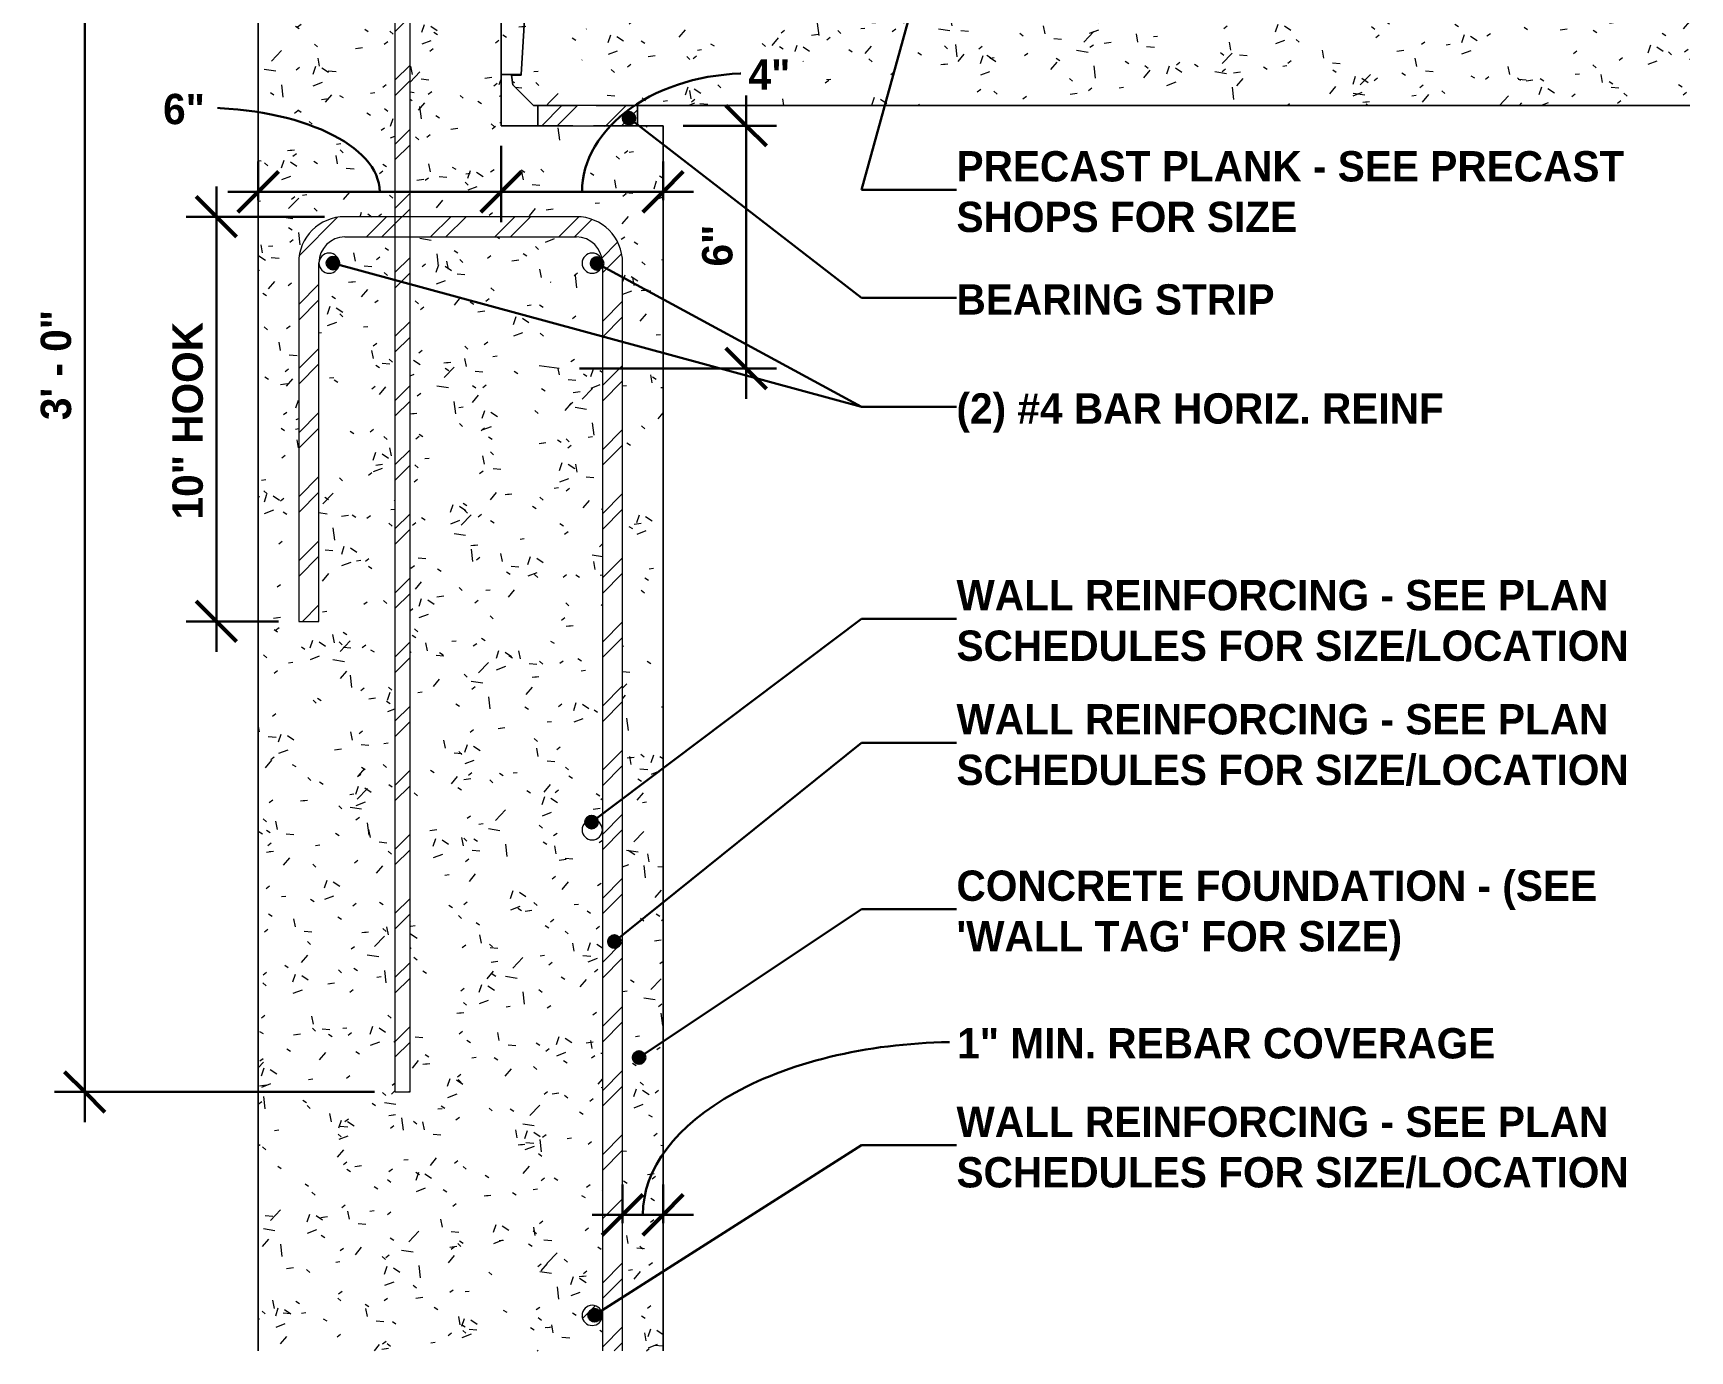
# Model space of a CAD drawing. Header units: inches. Extents: x -19229 to -222, y -6301 to 12387.
# Drawn here: x -1022.38 to -981.46, y -88.9 to -56.34 of the extents above; entities that cross this region are included whole.
import ezdxf

# ---------------------------------------------------------------- set-up
doc = ezdxf.new("R2010")
doc.units = ezdxf.units.IN
doc.header["$MEASUREMENT"] = 0
for name, color, linetype, lineweight in [('A-ANNO-DIMS', 211, 'Continuous', 9), ('A-ANNO-DIMS-8', 211, 'Continuous', 9), ('A-ANNO-IDEN', 131, 'Continuous', 30), ('A-WALL', 113, 'Continuous', 9), ('A-WALL-PATT', 111, 'Continuous', 25)]:
    doc.layers.add(name, color=color, linetype=linetype, lineweight=lineweight)
doc.styles.add('Century Gothic_B_1', font='', dxfattribs={"height": 0.75})
doc.styles.get('Century Gothic_B_1').set_extended_font_data('Century Gothic', bold=True)
doc.dimstyles.new('OD__1_16__Tol__', dxfattribs={"dimscale": 12, "dimtxt": 0.783126, "dimasz": 0.083333, "dimexe": 0.0625, "dimexo": 0.041667, "dimgap": 0.010417, "dimtad": 1, "dimdec": 4, "dimrnd": 0.0625, "dimzin": 3, "dimdsep": 46, "dimlunit": 4, "dimtxsty": 'Century Gothic_B_1', "dimblk1": 'OBLIQUE', "dimblk2": 'OBLIQUE', "dimsah": 1, "dimcen": 0.09, "dimdle": 0.0625, "dimazin": 0, "dimtfac": 1, "dimtdec": 4, "dimtix": 1, "dimtmove": 1, "dimatfit": 3, "dimfxl": 1, "dimtvp": 1, "dimtfill": 1, "dimfrac": 2, "dimtolj": 1, "dimtzin": 0, "dimlwd": 30, "dimlwe": 30, "dimarcsym": 2})
doc.dimstyles.new('OD__1_16__Tol___1', dxfattribs={"dimscale": 12, "dimtxt": 0.783126, "dimasz": 0.083333, "dimexe": 0.0625, "dimexo": 0.041667, "dimgap": 0.010417, "dimtad": 1, "dimdec": 4, "dimrnd": 0.0625, "dimzin": 3, "dimdsep": 46, "dimlunit": 4, "dimtxsty": 'Century Gothic_B_1', "dimblk1": 'OBLIQUE', "dimblk2": 'OBLIQUE', "dimsah": 1, "dimcen": 0.09, "dimdle": 0.0625, "dimazin": 0, "dimtfac": 1, "dimtdec": 4, "dimtix": 1, "dimtmove": 0, "dimatfit": 3, "dimfxl": 1, "dimtvp": 1, "dimtfill": 1, "dimfrac": 2, "dimtolj": 1, "dimtzin": 0, "dimlwd": 30, "dimlwe": 30, "dimarcsym": 2})
pattern_1 = [(45, (2178.569, -109.351), (-0.791959595, 0.791959595), []), (45, (2178.569, -108.151), (-0.791959595, 0.791959595), [])]
pattern_2 = [(50, (2178.569, -109.351), (2.29529108, -0.20022947), [0.24, -2.64]), (355, (2178.569, -109.351), (-0.44391855, 2.40684884), [0.192, -2.112]), (100.451, (2178.76, -109.368), (1.85147686, 2.206452), [0.204, -2.244]), (46.184, (2178.569, -108.711), (3.41498314, -0.5298822), [0.36, -3.96]), (96.636, (2178.853, -108.755), (2.9907744, 3.1175039), [0.306, -3.365]), (351.184, (2178.569, -108.711), (2.9911175, 3.1174062), [0.288, -3.168]), (21, (2178.889, -108.871), (1.91043364, -1.28790384), [0.24, -2.64]), (326, (2178.889, -108.871), (0.77860356, 2.3202934), [0.192, -2.112]), (71.451, (2179.048, -108.978), (2.6890473, 1.0321926), [0.204, -2.244]), (37.5, (2178.569, -109.351), (0.038893785, 1.064692103), [0.106, -1.981, 0.106, -2.038, -2.12]), (37.5, (2178.569, -109.351), (0.038893785, 1.064692103), [-4.23, 0.106, -2.014]), (7.5, (2178.569, -109.351), (0.84152303, 1.26163425), [0.106, -1.117, 0.106, -1.933, -0.808]), (7.5, (2178.569, -109.351), (0.84152303, 1.26163425), [-3.261, 0.106, -0.702]), (327.5, (2177.855, -109.351), (1.707841713, -0.07187965), [0.106, -0.694, 0.106, -2.39, -3.312]), (327.5, (2177.855, -109.351), (1.707841713, -0.07187965), [-3.296, 0.106, -3.206]), (317.5, (2177.535, -109.351), (1.86586297, 0.32069512), [0.106, -0.934, 0.106, -1.552, -2.352]), (317.5, (2177.535, -109.351), (1.86586297, 0.32069512), [-2.698, 0.106, -2.246])]

# ---------------------------------------------------------------- blocks, each defined once
blk = doc.blocks.new('Generic Models 85 - Generic Models 1-1884725-DETAIL - PRECAST _ CONC_ - PLANK PARALLEL TO WALL')
at = {"layer": 'A-WALL-PATT', "lineweight": 9}
h = blk.add_hatch(dxfattribs=at)
h.set_pattern_fill('FP_14', color=55, style=0, pattern_type=2)
h.set_pattern_definition(pattern_1)
h.paths.add_polyline_path([(17210.425, -58.625), (17211.884, -58.625), (17211.884, -58.125), (17209.424, -58.125), (17209.424, -58.625), (17210.419, -58.625)], flags=0)
at = {"layer": 'A-WALL'}
for p, q in [((17211.884, -58.125), (17209.424, -58.125)), ((17209.424, -58.125), (17209.424, -58.625)), ((17209.424, -58.625), (17209.424, -58.125)), ((17209.424, -58.125), (17210.363, -58.125)), ((17210.868, -58.125), (17211.884, -58.125)), ((17211.884, -58.625), (17211.884, -58.125)), ((17211.884, -58.125), (17211.884, -58.625)), ((17209.424, -58.625), (17211.884, -58.625)), ((17210.293, -58.625), (17209.424, -58.625)), ((17211.884, -58.625), (17210.798, -58.625))]:
    blk.add_line(p, q, dxfattribs=at)
blk = doc.blocks.new('Generic Models 86 - Generic Models 1-1884752-DETAIL - PRECAST _ CONC_ - PLANK PARALLEL TO WALL')
at = {"layer": 'A-WALL-PATT', "lineweight": 9}
h = blk.add_hatch(dxfattribs=at)
h.set_pattern_fill('FP_15', color=55, style=0, pattern_type=2)
h.set_pattern_definition(pattern_2)
h.paths.add_polyline_path([(17209.014, -57.358), (17209.479, -49.367), (17209.646, -49.308), (17209.793, -49.208), (17209.909, -49.073), (17209.987, -48.913), (17210.02, -48.739), (17210.007, -48.561), (17209.949, -48.394), (17209.84, -48.238), (17209.712, -48.129), (17209.555, -48.052), (17209.638, -46.616), (17210.129, -46.125), (17237.88, -46.123), (17237.88, -45.196), (17209.749, -45.196), (17209.749, -45.071), (17237.88, -45.071), (17237.88, -43.125), (17208.518, -43.125), (17208.518, -57.358), (17209.013, -57.358)], flags=0)
at = {"layer": 'A-WALL'}
for p, q in [((17208.518, -43.125), (17237.88, -43.125)), ((17208.518, -57.358), (17208.518, -43.125)), ((17208.518, -43.125), (17208.518, -57.358)), ((17237.88, -43.125), (17208.518, -43.125)), ((17210.129, -46.125), (17209.638, -46.616)), ((17209.638, -46.616), (17210.129, -46.125)), ((17210.138, -46.125), (17210.129, -46.125)), ((17210.129, -46.125), (17237.88, -46.125)), ((17237.88, -46.125), (17210.138, -46.125)), ((17209.638, -46.616), (17209.555, -48.052)), ((17209.555, -48.052), (17209.638, -46.616)), ((17209.479, -49.367), (17209.014, -57.358)), ((17209.014, -57.358), (17209.479, -49.367)), ((17209.014, -57.358), (17208.518, -57.358)), ((17208.518, -57.358), (17209.014, -57.358))]:
    blk.add_line(p, q, dxfattribs=at)
blk.add_arc((17209.339, -48.699), 0.682, 281.8153, 71.5311, dxfattribs=at)
blk.add_arc((17209.339, -48.699), 0.682, 281.8153, 71.5311, dxfattribs=at)
blk = doc.blocks.new('Generic Models 87 - Generic Models 1-1884773-DETAIL - PRECAST _ CONC_ - PLANK PARALLEL TO WALL')
at = {"layer": 'A-WALL-PATT', "lineweight": 9}
h = blk.add_hatch(dxfattribs=at)
h.set_pattern_fill('FP_15', color=55, style=0, pattern_type=2)
h.set_pattern_definition(pattern_2)
h.paths.add_polyline_path([(17202.518, -88.897), (17211.018, -88.897), (17211.018, -62.014), (17210.996, -61.848), (17210.932, -61.694), (17210.83, -61.561), (17210.697, -61.459), (17210.543, -61.395), (17210.411, -61.378), (17209.954, -64.625), (17209.459, -64.556), (17209.906, -61.373), (17206.268, -61.373), (17206.268, -82.5), (17205.893, -82.5), (17205.893, -61.373), (17204.658, -61.373), (17204.493, -61.395), (17204.338, -61.459), (17204.205, -61.561), (17204.103, -61.694), (17204.039, -61.848), (17204.018, -62.021), (17204.018, -70.873), (17203.518, -70.873), (17203.518, -62.014), (17203.535, -61.816), (17203.586, -61.624), (17203.67, -61.444), (17203.785, -61.281), (17203.925, -61.14), (17204.088, -61.026), (17204.268, -60.942), (17204.46, -60.891), (17204.658, -60.873), (17205.893, -60.873), (17205.893, -50.438), (17205.743, -50.438), (17205.555, -50.412), (17205.306, -50.31), (17205.171, -50.197), (17205.073, -50.061), (17204.997, -49.943), (17204.951, -49.795), (17204.931, -49.625), (17204.931, -43.125), (17202.518, -43.125), (17202.518, -82.5)], flags=0)
h.paths.add_polyline_path([(17211.518, -88.897), (17212.518, -88.897), (17212.518, -58.625), (17210.798, -58.625), (17210.48, -60.882), (17210.575, -60.891), (17210.767, -60.942), (17210.947, -61.026), (17211.11, -61.14), (17211.251, -61.281), (17211.365, -61.444), (17211.449, -61.624), (17211.5, -61.816), (17211.518, -62.014), (17211.518, -82.25)], flags=0)
h.paths.add_polyline_path([(17210.768, -88.271), (17210.643, -88.238), (17210.551, -88.146), (17210.518, -88.021), (17210.551, -87.896), (17210.643, -87.805), (17210.768, -87.771), (17210.893, -87.805), (17210.984, -87.896), (17211.018, -88.021), (17210.984, -88.146), (17210.893, -88.238)], flags=0)
h.paths.add_polyline_path([(17210.768, -76.271), (17210.643, -76.238), (17210.551, -76.146), (17210.518, -76.021), (17210.551, -75.896), (17210.643, -75.805), (17210.768, -75.771), (17210.893, -75.805), (17210.984, -75.896), (17211.018, -76.021), (17210.984, -76.146), (17210.893, -76.238)], flags=0)
h.paths.add_polyline_path([(17210.768, -62.271), (17210.643, -62.238), (17210.551, -62.146), (17210.518, -62.021), (17210.551, -61.896), (17210.643, -61.805), (17210.768, -61.771), (17210.893, -61.805), (17210.984, -61.896), (17211.018, -62.021), (17210.984, -62.146), (17210.893, -62.238)], flags=0)
h.paths.add_polyline_path([(17204.268, -62.271), (17204.143, -62.238), (17204.051, -62.146), (17204.018, -62.021), (17204.051, -61.896), (17204.143, -61.805), (17204.268, -61.771), (17204.393, -61.805), (17204.484, -61.896), (17204.518, -62.021), (17204.484, -62.146), (17204.393, -62.238)], flags=0)
h.paths.add_polyline_path([(17209.946, -60.873), (17209.977, -60.873), (17210.293, -58.625), (17208.518, -58.625), (17208.518, -43.125), (17205.556, -43.125), (17205.556, -49.625), (17205.578, -49.719), (17205.649, -49.791), (17205.743, -49.813), (17205.893, -49.813), (17205.893, -47.125), (17205.914, -46.964), (17205.976, -46.813), (17206.076, -46.683), (17206.205, -46.584), (17206.356, -46.522), (17206.518, -46.5), (17206.679, -46.522), (17206.83, -46.584), (17206.96, -46.683), (17207.059, -46.813), (17207.121, -46.964), (17207.143, -47.125), (17207.143, -48.032), (17207.118, -48.125), (17207.049, -48.194), (17206.955, -48.219), (17206.861, -48.194), (17206.793, -48.125), (17206.768, -48.032), (17206.768, -47.125), (17206.734, -47), (17206.643, -46.909), (17206.518, -46.875), (17206.393, -46.909), (17206.301, -47), (17206.268, -47.125), (17206.268, -49.813), (17206.743, -49.813), (17206.743, -50.438), (17206.268, -50.438), (17206.268, -60.873), (17209.921, -60.873)], flags=0)
h.paths.add_polyline_path([(17206.518, -55.313), (17206.424, -55.288), (17206.355, -55.219), (17206.33, -55.125), (17206.355, -55.032), (17206.424, -54.963), (17206.518, -54.938), (17206.611, -54.963), (17206.68, -55.032), (17206.705, -55.125), (17206.68, -55.219), (17206.611, -55.288)], flags=0)
h.paths.add_polyline_path([(17206.518, -47.313), (17206.424, -47.288), (17206.355, -47.219), (17206.33, -47.125), (17206.355, -47.032), (17206.424, -46.963), (17206.518, -46.938), (17206.611, -46.963), (17206.68, -47.032), (17206.705, -47.125), (17206.68, -47.219), (17206.611, -47.288)], flags=0)
h = blk.add_hatch(dxfattribs=at)
h.set_pattern_fill('FP_15', color=55, style=0, pattern_type=2)
h.set_pattern_definition(pattern_2)
h.paths.add_polyline_path([(17206.268, -50.438), (17206.743, -50.438), (17206.743, -49.813), (17206.268, -49.813), (17206.268, -50.433)], flags=0)
h.paths.add_polyline_path([(17205.849, -50.438), (17205.893, -50.438), (17205.893, -49.813), (17205.743, -49.813), (17205.649, -49.791), (17205.578, -49.719), (17205.556, -49.625), (17205.553, -43.125), (17204.931, -43.125), (17204.931, -49.625), (17204.953, -49.804), (17204.997, -49.943), (17205.121, -50.131), (17205.171, -50.197), (17205.306, -50.31), (17205.515, -50.396), (17205.567, -50.417), (17205.743, -50.438)], flags=0)
at = {"layer": 'A-WALL'}
for p, q in [((17202.518, -43.125), (17204.931, -43.125)), ((17202.518, -88.897), (17202.518, -43.125)), ((17202.518, -43.125), (17202.518, -88.897)), ((17208.518, -43.125), (17202.518, -43.125)), ((17205.556, -43.125), (17208.018, -43.125)), ((17208.018, -43.125), (17208.518, -43.125)), ((17208.518, -43.125), (17208.518, -57.358)), ((17208.518, -58.625), (17208.518, -43.125)), ((17208.518, -57.358), (17208.518, -58.625)), ((17208.518, -58.625), (17209.424, -58.625)), ((17209.424, -58.625), (17208.518, -58.625)), ((17209.424, -58.625), (17210.293, -58.625)), ((17210.293, -58.625), (17209.424, -58.625)), ((17210.798, -58.625), (17211.884, -58.625)), ((17211.884, -58.625), (17210.798, -58.625)), ((17211.884, -58.625), (17212.518, -58.625)), ((17212.518, -58.625), (17211.884, -58.625)), ((17212.518, -58.625), (17212.518, -88.897)), ((17212.518, -88.897), (17212.518, -58.625))]:
    blk.add_line(p, q, dxfattribs=at)
blk = doc.blocks.new('Generic Models 90 - Generic Models 1-1884825-DETAIL - PRECAST _ CONC_ - PLANK PARALLEL TO WALL')
at = {"layer": 'A-WALL-PATT', "lineweight": 9}
h = blk.add_hatch(dxfattribs=at)
h.set_pattern_fill('FP_14', color=55, style=0, pattern_type=2)
h.set_pattern_definition(pattern_1)
h.paths.add_polyline_path([(17205.893, -82.5), (17206.268, -82.5), (17206.268, -47.125), (17206.301, -47), (17206.393, -46.909), (17206.518, -46.875), (17206.643, -46.909), (17206.734, -47), (17206.768, -47.125), (17206.768, -48.032), (17206.793, -48.125), (17206.861, -48.194), (17206.955, -48.219), (17207.049, -48.194), (17207.118, -48.125), (17207.143, -48.032), (17207.143, -47.125), (17207.121, -46.964), (17207.059, -46.813), (17206.96, -46.683), (17206.83, -46.584), (17206.679, -46.522), (17206.518, -46.5), (17206.356, -46.522), (17206.205, -46.584), (17206.076, -46.683), (17205.976, -46.813), (17205.914, -46.964), (17205.893, -47.125), (17205.893, -72.407)], flags=0)
at = {"layer": 'A-WALL'}
for p, q in [((17205.893, -47.125), (17205.893, -82.5)), ((17206.268, -82.5), (17206.268, -47.125)), ((17206.768, -47.125), (17206.768, -48.032)), ((17207.143, -48.032), (17207.143, -47.125)), ((17205.893, -82.5), (17206.268, -82.5))]:
    blk.add_line(p, q, dxfattribs=at)
for centre, radius, start, end in [((17206.518, -47.125), 0.625, 0, 180), ((17206.518, -47.125), 0.25, 0, 180), ((17206.955, -48.032), 0.188, 180, 0)]:
    blk.add_arc(centre, radius, start, end, dxfattribs=at)
blk = doc.blocks.new('Generic Models 95 - Generic Models 1-1884851-DETAIL - PRECAST _ CONC_ - PLANK PARALLEL TO WALL')
at = {"layer": 'A-WALL'}
for start, end in [(0, 180), (180, 0)]:
    blk.add_arc((17210.768, -62.021), 0.25, start, end, dxfattribs=at)
blk = doc.blocks.new('Generic Models 99 - Generic Models 1-1884866-DETAIL - PRECAST _ CONC_ - PLANK PARALLEL TO WALL')
at = {"layer": 'A-WALL'}
for start, end in [(0, 180), (180, 0)]:
    blk.add_arc((17210.768, -76.021), 0.25, start, end, dxfattribs=at)
blk = doc.blocks.new('Generic Models 100 - Generic Models 1-1884876-DETAIL - PRECAST _ CONC_ - PLANK PARALLEL TO WALL')
at = {"layer": 'A-WALL-PATT', "lineweight": 9}
h = blk.add_hatch(dxfattribs=at)
h.set_pattern_fill('FP_14', color=55, style=0, pattern_type=2)
h.set_pattern_definition(pattern_1)
h.paths.add_polyline_path([(17210.768, -88.271), (17210.893, -88.238), (17210.984, -88.146), (17211.018, -88.021), (17210.984, -87.896), (17210.893, -87.805), (17210.768, -87.771), (17210.643, -87.805), (17210.551, -87.896), (17210.518, -88.021), (17210.551, -88.146), (17210.643, -88.238)], flags=0)
at = {"layer": 'A-WALL'}
for start, end in [(0, 180), (180, 0)]:
    blk.add_arc((17210.768, -88.021), 0.25, start, end, dxfattribs=at)
blk = doc.blocks.new('Generic Models 5 - Generic Models 1-1885331-DETAIL - PRECAST _ CONC_ - PLANK PARALLEL TO WALL')
at = {"layer": 'A-WALL-PATT', "lineweight": 9}
h = blk.add_hatch(dxfattribs=at)
h.set_pattern_fill('FP_14', color=55, style=0, pattern_type=2)
h.set_pattern_definition(pattern_1)
h.paths.add_polyline_path([(17211.403, -88.897), (17211.518, -88.897), (17211.518, -62.014), (17211.5, -61.816), (17211.449, -61.624), (17211.365, -61.444), (17211.251, -61.281), (17211.11, -61.14), (17210.947, -61.026), (17210.767, -60.942), (17210.575, -60.891), (17210.355, -60.873), (17206.268, -60.873), (17206.268, -61.373), (17210.404, -61.377), (17210.543, -61.395), (17210.697, -61.459), (17210.83, -61.561), (17210.932, -61.694), (17210.996, -61.848), (17211.018, -62.014), (17211.018, -88.897)], flags=0)
h.paths.add_polyline_path([(17203.518, -70.873), (17204.018, -70.873), (17204.018, -62.014), (17204.039, -61.848), (17204.103, -61.694), (17204.205, -61.561), (17204.338, -61.459), (17204.493, -61.395), (17204.658, -61.373), (17205.893, -61.373), (17205.893, -60.873), (17204.658, -60.873), (17204.46, -60.891), (17204.268, -60.942), (17204.088, -61.026), (17203.925, -61.14), (17203.785, -61.281), (17203.67, -61.444), (17203.586, -61.624), (17203.535, -61.816), (17203.518, -62.014), (17203.518, -67.984)], flags=0)
at = {"layer": 'A-WALL'}
for p, q in [((17210.377, -60.873), (17204.658, -60.873)), ((17204.658, -61.373), (17210.377, -61.373)), ((17203.518, -62.014), (17203.518, -70.873)), ((17204.018, -70.873), (17204.018, -62.014)), ((17211.018, -62.014), (17211.018, -88.897)), ((17211.518, -88.897), (17211.518, -62.014)), ((17203.518, -70.873), (17204.018, -70.873))]:
    blk.add_line(p, q, dxfattribs=at)
for centre, radius, start, end in [((17204.658, -62.014), 1.141, 90, 180), ((17210.377, -62.014), 1.141, 360, 90), ((17204.658, -62.014), 0.641, 90, 180), ((17210.377, -62.014), 0.641, 0, 90)]:
    blk.add_arc(centre, radius, start, end, dxfattribs=at)
blk = doc.blocks.new('Dowel1 - Dowel-1886870-DETAIL - PRECAST _ CONC_ - PLANK PARALLEL TO WALL')
at = {"layer": 'A-WALL-PATT', "lineweight": 9}
h = blk.add_hatch(dxfattribs=at)
h.set_pattern_fill('FP_15', color=55, style=0, pattern_type=2)
h.set_pattern_definition(pattern_2)
h.paths.add_polyline_path([(17209.771, -58.123), (17210.363, -58.123), (17211.221, -52.019), (17211.246, -51.634), (17211.345, -51.139), (17212.026, -46.294), (17212.521, -46.364), (17212.04, -49.782), (17212.313, -49.472), (17212.681, -49.148), (17213.089, -48.876), (17213.529, -48.659), (17213.994, -48.501), (17214.475, -48.406), (17214.964, -48.373), (17215.454, -48.406), (17215.935, -48.501), (17216.399, -48.659), (17216.839, -48.876), (17217.247, -49.148), (17217.616, -49.472), (17217.939, -49.841), (17218.212, -50.248), (17218.429, -50.688), (17218.586, -51.153), (17218.682, -51.634), (17218.714, -52.123), (17218.682, -52.613), (17218.586, -53.094), (17218.429, -53.558), (17218.212, -53.998), (17217.939, -54.406), (17217.616, -54.775), (17217.247, -55.099), (17216.839, -55.371), (17216.399, -55.588), (17215.935, -55.746), (17215.454, -55.841), (17214.964, -55.873), (17214.475, -55.841), (17213.994, -55.746), (17213.529, -55.588), (17213.089, -55.371), (17212.681, -55.099), (17212.313, -54.775), (17211.989, -54.406), (17211.717, -53.998), (17211.507, -53.579), (17210.868, -58.123), (17237.88, -58.123), (17237.88, -46.123), (17210.136, -46.125), (17209.638, -46.623), (17209.568, -48.052), (17209.724, -48.13), (17209.838, -48.223), (17209.936, -48.352), (17210.001, -48.501), (17210.029, -48.661), (17210.019, -48.823), (17209.97, -48.978), (17209.886, -49.117), (17209.771, -49.232), (17209.633, -49.317), (17209.479, -49.367), (17209.013, -57.375), (17208.777, -57.375), (17208.804, -57.612), (17209.316, -58.123), (17209.707, -58.123)], flags=0)
h.paths.add_polyline_path([(17232.714, -55.873), (17232.225, -55.841), (17231.744, -55.746), (17231.279, -55.588), (17230.839, -55.371), (17230.431, -55.099), (17230.063, -54.775), (17229.739, -54.406), (17229.467, -53.998), (17229.25, -53.558), (17229.092, -53.094), (17228.996, -52.613), (17228.964, -52.123), (17228.996, -51.634), (17229.092, -51.153), (17229.25, -50.688), (17229.467, -50.248), (17229.739, -49.841), (17230.063, -49.472), (17230.431, -49.148), (17230.839, -48.876), (17231.279, -48.659), (17231.744, -48.501), (17232.225, -48.406), (17232.714, -48.373), (17233.204, -48.406), (17233.685, -48.501), (17234.149, -48.659), (17234.589, -48.876), (17234.997, -49.148), (17235.366, -49.472), (17235.689, -49.841), (17235.962, -50.248), (17236.179, -50.688), (17236.336, -51.153), (17236.432, -51.634), (17236.464, -52.123), (17236.432, -52.613), (17236.336, -53.094), (17236.179, -53.558), (17235.962, -53.998), (17235.689, -54.406), (17235.366, -54.775), (17234.997, -55.099), (17234.589, -55.371), (17234.149, -55.588), (17233.685, -55.746), (17233.204, -55.841)], flags=0)
at = {"layer": 'A-WALL'}
for p, q in [((17210.136, -46.125), (17209.638, -46.623)), ((17209.638, -46.623), (17210.136, -46.125)), ((17237.88, -46.123), (17210.138, -46.123)), ((17237.88, -46.123), (17210.138, -46.123)), ((17209.638, -46.623), (17209.565, -48.051)), ((17209.565, -48.051), (17209.638, -46.623)), ((17209.479, -49.367), (17209.014, -57.358)), ((17209.014, -57.358), (17209.479, -49.367)), ((17209.013, -57.375), (17208.777, -57.375)), ((17208.777, -57.375), (17208.804, -57.612)), ((17208.804, -57.612), (17208.777, -57.375)), ((17208.777, -57.375), (17209.013, -57.375)), ((17208.804, -57.612), (17209.316, -58.123)), ((17209.316, -58.123), (17208.804, -57.612)), ((17209.014, -57.358), (17209.013, -57.375)), ((17209.013, -57.375), (17209.014, -57.358)), ((17209.316, -58.123), (17209.424, -58.123)), ((17209.424, -58.123), (17209.316, -58.123)), ((17209.424, -58.123), (17210.363, -58.123)), ((17210.363, -58.123), (17209.424, -58.123)), ((17210.868, -58.123), (17211.884, -58.123)), ((17211.884, -58.123), (17210.868, -58.123)), ((17211.884, -58.123), (17237.88, -58.123)), ((17237.88, -58.123), (17211.884, -58.123))]:
    blk.add_line(p, q, dxfattribs=at)
for centre, radius, start, end in [((17209.348, -48.697), 0.682, 281.0341, 71.419), ((17209.348, -48.697), 0.682, 281.0341, 71.419), ((17214.964, -52.123), 3.75, 0, 141.3132), ((17214.964, -52.123), 3.75, 360, 141.3132), ((17232.714, -52.123), 3.75, 0, 180), ((17232.714, -52.123), 3.75, 360, 180), ((17214.964, -52.123), 3.75, 164.9366, 178.3972), ((17214.964, -52.123), 3.75, 164.9366, 178.3972), ((17214.964, -52.123), 3.75, 202.7672, 0), ((17214.964, -52.123), 3.75, 202.7672, 360), ((17232.714, -52.123), 3.75, 180, 0), ((17232.714, -52.123), 3.75, 180, 360)]:
    blk.add_arc(centre, radius, start, end, dxfattribs=at)
blk = doc.blocks.new('Dowel7 - Dowel-1936060-DETAIL - PRECAST _ CONC_ - PLANK PARALLEL TO WALL')
at = {"layer": 'A-WALL'}
blk.add_line((17209.954, -64.625), (17209.459, -64.556), dxfattribs=at)
blk = doc.blocks.new('Generic Models 22 - Generic Models 1-1936115-DETAIL - PRECAST _ CONC_ - PLANK PARALLEL TO WALL')
at = {"layer": 'A-WALL'}
for start, end in [(0, 180), (180, 0)]:
    blk.add_arc((17204.268, -62.021), 0.25, start, end, dxfattribs=at)
blk = doc.blocks.new('DIMBLOCK3-DETAIL - PRECAST _ CONC_ - PLANK PARALLEL TO WALL')
at = {"layer": 'A-ANNO-DIMS-8', "lineweight": 30}
for p, q in [((-1010.823, -59.125), (-1010.823, -61.009)), ((-1010.823, -60.259), (-1010.823, -59.125)), ((-1006.823, -60.466), (-1006.823, -59.509)), ((-1006.073, -60.259), (-1010.823, -60.259)), ((-1006.823, -60.259), (-1006.823, -60.466))]:
    blk.add_line(p, q, dxfattribs=at)
at = {"layer": 'A-ANNO-DIMS-8', "lineweight": 50}
for p, q in [((-1010.823, -60.259), (-1010.323, -59.759)), ((-1006.823, -60.259), (-1006.323, -59.759)), ((-1010.823, -60.259), (-1011.323, -60.759)), ((-1006.823, -60.259), (-1007.323, -60.759))]:
    blk.add_line(p, q, dxfattribs=at)
at = {"layer": 'A-ANNO-DIMS-8', "lineweight": 30}
blk.add_ellipse((-1004.712, -60.259), major_axis=(4.111, 0), ratio=0.712126, start_param=1.570796, end_param=3.141593, dxfattribs=at)
at = {"layer": 'A-ANNO-DIMS-8', "color": 0, "lineweight": 30, "insert": (-1004.712, -56.986), "char_height": 0.75, "width": 1.14859, "attachment_point": 1, "line_spacing_factor": 0.984502, "style": 'Century Gothic_B_1', "bg_fill": 3, "box_fill_scale": 1.25, "bg_fill_color": 256, "bg_fill_true_color": 13158600, "bg_fill_transparency": 0}
blk.add_mtext('4"', dxfattribs=at)
blk = doc.blocks.new('_Oblique')
at = {"color": 0, "linetype": 'ByBlock', "lineweight": -2}
blk.add_line((-0.5, -0.5), (0.5, 0.5), dxfattribs=at)
blk = doc.blocks.new('DIMBLOCK4-DETAIL - PRECAST _ CONC_ - PLANK PARALLEL TO WALL')
at = {"layer": 'A-ANNO-DIMS-8', "lineweight": 30}
for p, q in [((-1010.823, -59.125), (-1010.823, -61.009)), ((-1010.823, -60.259), (-1010.823, -59.125)), ((-1016.823, -60.466), (-1016.823, -59.509)), ((-1010.823, -60.259), (-1017.573, -60.259)), ((-1016.823, -60.259), (-1016.823, -60.466))]:
    blk.add_line(p, q, dxfattribs=at)
at = {"layer": 'A-ANNO-DIMS-8', "lineweight": 50}
for p, q in [((-1016.823, -60.259), (-1016.323, -59.759)), ((-1010.823, -60.259), (-1010.323, -59.759)), ((-1016.823, -60.259), (-1017.323, -60.759)), ((-1010.823, -60.259), (-1011.323, -60.759))]:
    blk.add_line(p, q, dxfattribs=at)
at = {"layer": 'A-ANNO-DIMS-8', "lineweight": 30}
blk.add_ellipse((-1018.215, -60.259), major_axis=(4.393, 0), ratio=0.472719, start_param=0, end_param=1.570796, dxfattribs=at)
at = {"layer": 'A-ANNO-DIMS-8', "color": 0, "lineweight": 30, "insert": (-1019.172, -57.837), "char_height": 0.75, "width": 1.14859, "attachment_point": 1, "line_spacing_factor": 0.984502, "style": 'Century Gothic_B_1', "bg_fill": 3, "box_fill_scale": 1.25, "bg_fill_color": 256, "bg_fill_true_color": 13158600, "bg_fill_transparency": 0}
blk.add_mtext('6"', dxfattribs=at)
blk = doc.blocks.new('DIMBLOCK6-DETAIL - PRECAST _ CONC_ - PLANK PARALLEL TO WALL')
at = {"layer": 'A-ANNO-DIMS-8', "lineweight": 30}
for p, q in [((-1017.855, -60.123), (-1017.855, -71.623)), ((-1015.182, -60.873), (-1018.605, -60.873)), ((-1017.855, -60.873), (-1015.182, -60.873)), ((-1016.323, -70.873), (-1018.605, -70.873)), ((-1017.855, -70.873), (-1016.323, -70.873))]:
    blk.add_line(p, q, dxfattribs=at)
at = {"layer": 'A-ANNO-DIMS-8', "lineweight": 50}
for p, q in [((-1017.855, -60.873), (-1018.355, -60.373)), ((-1017.855, -60.873), (-1017.355, -61.373)), ((-1017.855, -70.873), (-1018.355, -70.373)), ((-1017.855, -70.873), (-1017.355, -71.373))]:
    blk.add_line(p, q, dxfattribs=at)
at = {"layer": 'A-ANNO-DIMS-8', "color": 0, "lineweight": 30, "insert": (-1018.941, -68.353), "char_height": 0.75, "width": 5.95176, "attachment_point": 1, "rotation": 90, "line_spacing_factor": 0.984502, "style": 'Century Gothic_B_1', "bg_fill": 3, "box_fill_scale": 1.25, "bg_fill_color": 256, "bg_fill_true_color": 13158600, "bg_fill_transparency": 0}
blk.add_mtext('10" HOOK', dxfattribs=at)
blk = doc.blocks.new('DIMBLOCK7-DETAIL - PRECAST _ CONC_ - PLANK PARALLEL TO WALL')
at = {"layer": 'A-ANNO-DIMS-8', "lineweight": 30}
for p, q in [((-1004.771, -57.875), (-1004.771, -65.375)), ((-1006.323, -58.625), (-1004.021, -58.625)), ((-1004.771, -58.625), (-1006.323, -58.625)), ((-1008.886, -64.625), (-1004.021, -64.625)), ((-1004.771, -64.625), (-1008.886, -64.625))]:
    blk.add_line(p, q, dxfattribs=at)
at = {"layer": 'A-ANNO-DIMS-8', "lineweight": 50}
for p, q in [((-1004.771, -58.625), (-1005.271, -58.125)), ((-1004.771, -58.625), (-1004.271, -59.125)), ((-1004.771, -64.625), (-1005.271, -64.125)), ((-1004.771, -64.625), (-1004.271, -65.125))]:
    blk.add_line(p, q, dxfattribs=at)
at = {"layer": 'A-ANNO-DIMS-8', "color": 0, "lineweight": 30, "insert": (-1005.858, -62.104), "char_height": 0.75, "width": 1.14859, "attachment_point": 1, "rotation": 90, "line_spacing_factor": 0.984502, "style": 'Century Gothic_B_1', "bg_fill": 3, "box_fill_scale": 1.25, "bg_fill_color": 256, "bg_fill_true_color": 13158600, "bg_fill_transparency": 0}
blk.add_mtext('6"', dxfattribs=at)
blk = doc.blocks.new('DIMBLOCK10-DETAIL - PRECAST _ CONC_ - PLANK PARALLEL TO WALL')
at = {"layer": 'A-ANNO-DIMS-8', "lineweight": 30}
for p, q in [((-1021.108, -45.75), (-1021.108, -83.25)), ((-1013.323, -46.5), (-1021.858, -46.5)), ((-1021.108, -46.5), (-1013.323, -46.5)), ((-1013.948, -82.5), (-1021.858, -82.5)), ((-1021.108, -82.5), (-1013.948, -82.5))]:
    blk.add_line(p, q, dxfattribs=at)
at = {"layer": 'A-ANNO-DIMS-8', "lineweight": 50}
for p, q in [((-1021.108, -46.5), (-1021.608, -46)), ((-1021.108, -46.5), (-1020.608, -47)), ((-1021.108, -82.5), (-1021.608, -82)), ((-1021.108, -82.5), (-1020.608, -83))]:
    blk.add_line(p, q, dxfattribs=at)
at = {"layer": 'A-ANNO-DIMS-8', "color": 0, "lineweight": 30, "insert": (-1022.195, -65.899), "char_height": 0.75, "width": 3.35626, "attachment_point": 1, "rotation": 90, "line_spacing_factor": 0.984502, "style": 'Century Gothic_B_1', "bg_fill": 3, "box_fill_scale": 1.25, "bg_fill_color": 256, "bg_fill_true_color": 13158600, "bg_fill_transparency": 0}
blk.add_mtext('3\' - 0"', dxfattribs=at)
blk = doc.blocks.new('DIMBLOCK11-DETAIL - PRECAST _ CONC_ - PLANK PARALLEL TO WALL')
at = {"layer": 'A-ANNO-DIMS-8', "lineweight": 30}
for p, q in [((-1007.823, -85.743), (-1007.823, -84.786)), ((-1006.823, -85.743), (-1006.823, -84.786)), ((-1006.073, -85.536), (-1008.573, -85.536)), ((-1007.823, -85.536), (-1007.823, -85.743)), ((-1006.823, -85.536), (-1006.823, -85.743))]:
    blk.add_line(p, q, dxfattribs=at)
at = {"layer": 'A-ANNO-DIMS-8', "lineweight": 50}
for p, q in [((-1007.823, -85.536), (-1007.323, -85.036)), ((-1006.823, -85.536), (-1006.323, -85.036)), ((-1007.823, -85.536), (-1008.323, -86.036)), ((-1006.823, -85.536), (-1007.323, -86.036))]:
    blk.add_line(p, q, dxfattribs=at)
at = {"layer": 'A-ANNO-DIMS-8', "lineweight": 30}
blk.add_ellipse((-999.557, -85.536), major_axis=(7.766, 0), ratio=0.549571, start_param=1.570796, end_param=3.141593, dxfattribs=at)
at = {"layer": 'A-ANNO-DIMS-8', "color": 0, "lineweight": 30, "insert": (-999.557, -80.922), "char_height": 0.75, "width": 15.72219, "attachment_point": 1, "line_spacing_factor": 0.984502, "style": 'Century Gothic_B_1', "bg_fill": 3, "box_fill_scale": 1.25, "bg_fill_color": 256, "bg_fill_true_color": 13158600, "bg_fill_transparency": 0}
blk.add_mtext('1" MIN. REBAR COVERAGE', dxfattribs=at)

msp = doc.modelspace()

# ---------------------------------------------------------------- hatches: boundary and pattern name
at = {"layer": 'A-ANNO-IDEN'}
h = msp.add_hatch(color=256, dxfattribs=at)
edge = h.paths.add_edge_path(flags=0)
edge.add_arc((-1008.45179, -62.02548), 0.15625, 0, 360)
h = msp.add_hatch(color=256, dxfattribs=at)
edge = h.paths.add_edge_path(flags=0)
edge.add_arc((-1008.58915, -75.8309), 0.15625, 0, 360)
h = msp.add_hatch(color=256, dxfattribs=at)
edge = h.paths.add_edge_path(flags=0)
edge.add_arc((-1008.02585, -78.7845), 0.15625, 0, 360)
h = msp.add_hatch(color=256, dxfattribs=at)
edge = h.paths.add_edge_path(flags=0)
edge.add_arc((-1007.41523, -81.64893), 0.15625, 0, 360)
h = msp.add_hatch(color=256, dxfattribs=at)
edge = h.paths.add_edge_path(flags=0)
edge.add_arc((-1008.51361, -88.01743), 0.15625, 0, 360)

# ---------------------------------------------------------------- linework, layer by layer
for p, q in [((-999.89159, -52.86303), (-1001.92321, -60.21118)), ((-1001.92321, -60.21118), (-999.57456, -60.21118)), ((-1008.45179, -62.02548), (-1001.92321, -65.5696)), ((-1001.92321, -62.87571), (-999.57456, -62.87571)), ((-1001.92321, -65.5696), (-999.57456, -65.5696)), ((-1001.92321, -65.5696), (-999.57456, -65.5696)), ((-1008.58915, -75.8309), (-1001.92321, -70.80649)), ((-1001.92321, -70.80649), (-999.57456, -70.80649)), ((-1008.02585, -78.7845), (-1001.92321, -73.87455)), ((-1001.92321, -73.87455), (-999.57456, -73.87455)), ((-1007.41523, -81.64893), (-1001.92321, -77.9866)), ((-1001.92321, -77.9866), (-999.57456, -77.9866)), ((-1008.51361, -88.01743), (-1001.92321, -83.81818)), ((-1001.92321, -83.81818), (-999.57456, -83.81818))]:
    msp.add_line(p, q, dxfattribs=at)
for centre in [(-1008.45179, -62.02548), (-1008.58915, -75.8309), (-1008.02585, -78.7845), (-1007.41523, -81.64893), (-1008.51361, -88.01743)]:
    msp.add_circle(centre, 0.15625, dxfattribs=at)

# ---------------------------------------------------------------- block references
at = {"layer": 'A-WALL'}
for name in ['Generic Models 87 - Generic Models 1-1884773-DETAIL - PRECAST _ CONC_ - PLANK PARALLEL TO WALL', 'Generic Models 86 - Generic Models 1-1884752-DETAIL - PRECAST _ CONC_ - PLANK PARALLEL TO WALL', 'Dowel1 - Dowel-1886870-DETAIL - PRECAST _ CONC_ - PLANK PARALLEL TO WALL', 'Dowel7 - Dowel-1936060-DETAIL - PRECAST _ CONC_ - PLANK PARALLEL TO WALL', 'Generic Models 90 - Generic Models 1-1884825-DETAIL - PRECAST _ CONC_ - PLANK PARALLEL TO WALL', 'Generic Models 85 - Generic Models 1-1884725-DETAIL - PRECAST _ CONC_ - PLANK PARALLEL TO WALL', 'Generic Models 5 - Generic Models 1-1885331-DETAIL - PRECAST _ CONC_ - PLANK PARALLEL TO WALL', 'Generic Models 22 - Generic Models 1-1936115-DETAIL - PRECAST _ CONC_ - PLANK PARALLEL TO WALL', 'Generic Models 95 - Generic Models 1-1884851-DETAIL - PRECAST _ CONC_ - PLANK PARALLEL TO WALL', 'Generic Models 99 - Generic Models 1-1884866-DETAIL - PRECAST _ CONC_ - PLANK PARALLEL TO WALL', 'Generic Models 100 - Generic Models 1-1884876-DETAIL - PRECAST _ CONC_ - PLANK PARALLEL TO WALL']:
    msp.add_blockref(name, (-18219.3403, 0), dxfattribs=at)

# ---------------------------------------------------------------- texts
at = {"layer": 'A-ANNO-IDEN', "lineweight": 9, "char_height": 0.75, "attachment_point": 1, "style": 'Century Gothic_B_1'}
for s, insert, width in [('PRECAST PLANK - SEE PRECAST', (-999.57456, -59.25246), 18.71025), ('SHOPS FOR SIZE', (-999.57456, -60.50246), 9.595), ('BEARING STRIP', (-999.57456, -62.54218), 8.96375), ('(2) #4 BAR HORIZ. REINF', (-999.57456, -65.23607), 14.544), ('(2) #4 BAR HORIZ. REINF', (-999.57456, -65.23607), 14.544), ('WALL REINFORCING - SEE PLAN', (-999.57456, -69.84776), 19.0385), ('SCHEDULES FOR SIZE/LOCATION', (-999.57456, -71.09776), 19.56875), ('WALL REINFORCING - SEE PLAN', (-999.57456, -72.91582), 19.0385), ('SCHEDULES FOR SIZE/LOCATION', (-999.57456, -74.16582), 19.56875), ('CONCRETE FOUNDATION - (SEE', (-999.57456, -77.02787), 19.11425), ("'WALL TAG' FOR SIZE)", (-999.57456, -78.27787), 12.726), ('WALL REINFORCING - SEE PLAN', (-999.57456, -82.85945), 19.0385), ('SCHEDULES FOR SIZE/LOCATION', (-999.57456, -84.10945), 19.56875)]:
    msp.add_mtext(s, dxfattribs=dict(at, insert=insert, width=width))

# ---------------------------------------------------------------- next in the draw order: dimensions: what is measured, and where the dimension line sits
at = {"layer": 'A-ANNO-DIMS', "lineweight": 30}
for base, p1, p2, override, picture, middle in [((-1010.82265, -60.25898), (-1006.82265, -60.96609), (-1010.82265, -58.62528), {"dimpost": '<>', "dimfxl": 4.634587}, 'DIMBLOCK3-DETAIL - PRECAST _ CONC_ - PLANK PARALLEL TO WALL', (-1004.13785, -57.48578)), ((-1007.82265, -85.53632), (-1006.82265, -86.24343), (-1007.82265, -86.24343), {"dimpost": '<>MIN. REBAR COVERAGE', "dimfxl": 1}, 'DIMBLOCK11-DETAIL - PRECAST _ CONC_ - PLANK PARALLEL TO WALL', (-991.6957, -81.42244))]:
    dim = msp.add_linear_dim(base=base, p1=p1, p2=p2, dimstyle='OD__1_16__Tol__', override=override, dxfattribs=at)
    dim.commit()
    dim.dimension.update_dxf_attribs({"geometry": picture, "text_midpoint": middle, "dimtype": 160})

# ---------------------------------------------------------------- next in the draw order: hatches: boundary and pattern name
at = {"layer": 'A-ANNO-IDEN'}
h = msp.add_hatch(color=256, dxfattribs=at)
edge = h.paths.add_edge_path(flags=0)
edge.add_arc((-1007.66383, -58.44031), 0.15625, 0, 360)

# ---------------------------------------------------------------- next in the draw order: linework, layer by layer
msp.add_line((-1007.66383, -58.44031), (-1001.92321, -62.87571), dxfattribs=at)
msp.add_circle((-1007.66383, -58.44031), 0.15625, dxfattribs=at)

# ---------------------------------------------------------------- next in the draw order: dimensions: what is measured, and where the dimension line sits
at = {"layer": 'A-ANNO-DIMS', "lineweight": 30}
dim = msp.add_linear_dim(base=(-1016.82265, -60.25898), p1=(-1010.82265, -58.62528), p2=(-1016.82265, -60.96609), dimstyle='OD__1_16__Tol__', override={"dimpost": '<>', "dimfxl": 6.44045}, dxfattribs=at)
dim.commit()
dim.dimension.update_dxf_attribs({"geometry": 'DIMBLOCK4-DETAIL - PRECAST _ CONC_ - PLANK PARALLEL TO WALL', "text_midpoint": (-1018.59808, -58.33653), "dimtype": 160})

# ---------------------------------------------------------------- next in the draw order: dimensions: what is measured, and where the dimension line sits
for base, p1, p2, override, picture, middle in [((-1004.77144, -64.62528), (-1006.82265, -58.62528), (-1009.38598, -64.62528), {"dimpost": '<>', "dimfxl": 6.524621}, 'DIMBLOCK7-DETAIL - PRECAST _ CONC_ - PLANK PARALLEL TO WALL', (-1005.2903, -61.62528)), ((-1017.85462, -70.87321), (-1014.68193, -60.87321), (-1015.82265, -70.87321), {"dimpost": '<>HOOK', "dimfxl": 10.064851}, 'DIMBLOCK6-DETAIL - PRECAST _ CONC_ - PLANK PARALLEL TO WALL', (-1018.37349, -65.87321))]:
    dim = msp.add_linear_dim(base=base, p1=p1, p2=p2, angle=90, dimstyle='OD__1_16__Tol___1', override=override, dxfattribs=at)
    dim.commit()
    dim.dimension.update_dxf_attribs({"geometry": picture, "text_midpoint": middle})

# ---------------------------------------------------------------- next in the draw order: hatches: boundary and pattern name
at = {"layer": 'A-ANNO-IDEN'}
h = msp.add_hatch(color=256, dxfattribs=at)
edge = h.paths.add_edge_path(flags=0)
edge.add_arc((-1014.97603, -62.02075), 0.15625, 0, 360)

# ---------------------------------------------------------------- next in the draw order: linework, layer by layer
msp.add_line((-1014.97603, -62.02075), (-1001.92321, -65.5696), dxfattribs=at)
msp.add_circle((-1014.97603, -62.02075), 0.15625, dxfattribs=at)

# ---------------------------------------------------------------- next in the draw order: dimensions: what is measured, and where the dimension line sits
at = {"layer": 'A-ANNO-DIMS', "lineweight": 30}
dim = msp.add_linear_dim(base=(-1021.10828, -82.50028), p1=(-1012.82266, -46.50028), p2=(-1013.44766, -82.50028), angle=90, dimstyle='OD__1_16__Tol___1', override={"dimpost": '<>', "dimfxl": 36.005425}, dxfattribs=at)
dim.commit()
dim.dimension.update_dxf_attribs({"geometry": 'DIMBLOCK10-DETAIL - PRECAST _ CONC_ - PLANK PARALLEL TO WALL', "text_midpoint": (-1021.62715, -64.50028)})

doc.saveas('drawing.dxf')
